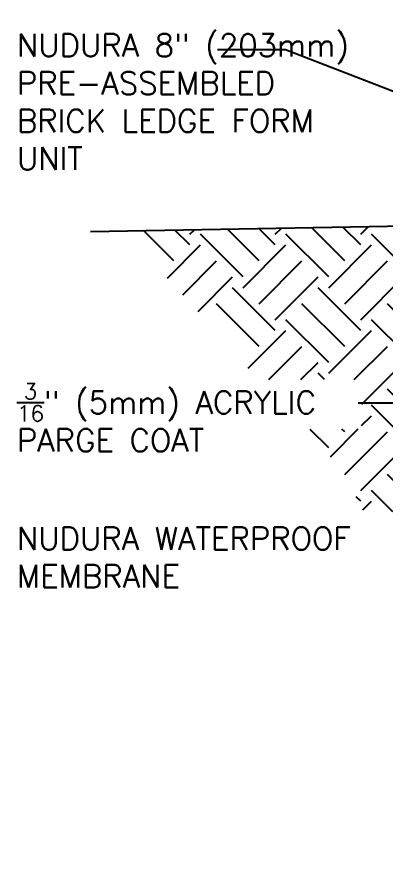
# Model space of a CAD drawing. Header units: inches. Extents: x 244.6 to 302.3, y 124.6 to 208.3.
# Drawn here: x 244.62 to 256.81, y 153.32 to 181.24 of the extents above; entities that cross this region are included whole.
import ezdxf

# ---------------------------------------------------------------- set-up
doc = ezdxf.new("R2010")
doc.units = ezdxf.units.IN
doc.header["$LTSCALE"] = 0.5
doc.header["$MEASUREMENT"] = 0
for name, color, linetype in [('HATCH', 12, 'Continuous'), ('LINE50', 5, 'Continuous'), ('TEXT', 4, 'Continuous')]:
    doc.layers.add(name, color=color, linetype=linetype)
doc.styles.add('DIM', font='romans.shx', dxfattribs={"width": 0.7})
doc.styles.add('ROMANS', font='romans.shx', dxfattribs={"height": 0.75})
doc.dimstyles.new('ext_12', dxfattribs={"dimscale": 12, "dimtxt": 0.075, "dimasz": 0.09375, "dimexe": 0.09375, "dimexo": 0.0625, "dimgap": 0.0625, "dimtad": 1, "dimdec": 1, "dimzin": 2, "dimdsep": 46, "dimlunit": 4, "dimtxsty": 'DIM', "dimcen": 0.09, "dimdle": 0.09375, "dimclrt": 4, "dimadec": 0, "dimazin": 0, "dimtfac": 1, "dimtdec": 1, "dimtmove": 2, "dimatfit": 3, "dimfxl": 1, "dimfrac": 2, "dimtolj": 1, "dimtzin": 0, "dimarcsym": 0})

msp = doc.modelspace()

# ---------------------------------------------------------------- hatches: boundary and pattern name
at = {"layer": 'HATCH'}
h = msp.add_hatch(dxfattribs=at)
h.set_pattern_fill('EARTH', color=256, scale=8, angle=45, style=0)
h.set_pattern_definition([(45, (210.7424988908977, 75.04194508124031), (2.220446049250313e-16, 2.82842712474619), [2, -2]), (45, (210.2121688050078, 75.57227516713023), (2.220446049250313e-16, 2.82842712474619), [2, -2]), (45, (209.6818387191179, 76.10260525302013), (2.220446049250313e-16, 2.82842712474619), [2, -2]), (135, (209.6818387191179, 76.4561586436134), (-2.82842712474619, 4.440892098500626e-16), [2, -2]), (135, (210.2121688050078, 76.98648872950332), (-2.82842712474619, 4.440892098500626e-16), [2, -2]), (135, (210.7424988908977, 77.51681881539324), (-2.82842712474619, 4.440892098500626e-16), [2, -2])])
edge = h.paths.add_edge_path()
edge.add_line((256.0271101660215, 167.59533866296), (254.1931025319602, 167.5748448608553))
edge.add_arc((247.623313276898, 160.9490563726657), 9.330766525112349, 24.708517067673483, 45.24314967599611, ccw=False)
edge.add_line((256.0998112811536, 164.8493365587559), (257.3181512483407, 164.8493365587559))
edge.add_line((257.3181512483406, 164.8493365587559), (257.6605819541639, 162.96561758562))
edge.add_line((257.6605819541639, 162.96561758562), (257.4783956097141, 162.9656175856202))
edge.add_arc((181.8849853301788, 109.08951067116), 92.82778987969331, 28.47593715055848, 35.477815595996674, ccw=False)
edge.add_line((263.4822306559466, 153.3488388313903), (263.8456970605458, 153.3488388313903))
edge.add_line((263.8456970605458, 153.3488388313903), (263.8456970605462, 166.2246257669254))
edge.add_arc((262.7681115354512, 166.2431028207442), 1.077743923857627, 359.0176617601091, 382.5352897290254)
edge.add_line((263.763562871525, 166.6561507633864), (262.2336153388161, 169.1733160064851))
edge.add_line((262.2336153388161, 169.1733160064851), (262.1365677073884, 169.1733160064851))
edge.add_line((262.1365677073884, 169.1733160064851), (259.9376167216112, 172.7911675172984))
edge.add_arc((264.3650691900402, 175.3488388313905), 5.113122129494704, 191.3160711904733, 210.0143667257621, ccw=False)
edge.add_line((259.3513479033259, 174.3455359009273), (248.0987294939788, 174.149011574251))
edge.add_arc((181.8849853301797, 109.08951067116), 92.82778987969255, 40.3811033077784, 44.49622969147123, ccw=False)
edge.add_line((252.5967419886481, 169.2297305262777), (256.0476019151632, 169.2297305262777))
edge.add_line((256.0476019151632, 169.2297305262777), (256.0271101660215, 167.59533866296))

# ---------------------------------------------------------------- linework, layer by layer
at = {"layer": 'LINE50'}
msp.add_line((247.0515731981286, 174.1307232365077), (259.3513479033259, 174.3455359009274), dxfattribs=at)

# ---------------------------------------------------------------- texts
at = {"layer": 'TEXT', "char_height": 0.75, "style": 'ROMANS'}
for s, insert, width, attachment_point in [('NUDURA 8" (203mm) PRE-ASSEMBLED BRICK LEDGE FORM UNIT', (244.6162313389258, 180.6685012067495), 11.92902432601886, 1), ('\\A1;{\\H0.7x;\\S3/16;}" (5mm) ACRYLIC PARGE COAT', (244.6162313389258, 169.1043337591621), 12.84161029207797, 1), ('NUDURA WATERPROOF MEMBRANE', (244.6162313389258, 163.345314645824), 14.44146533569445, 4)]:
    msp.add_mtext(s, dxfattribs=dict(at, insert=insert, width=width, attachment_point=attachment_point))

# ---------------------------------------------------------------- leaders
at = {"layer": 'TEXT'}
for points in [[(259.060971762167, 180.6152414138176), (255.5422366093437, 186.5303797468542), (253.3601334367393, 186.5303797468542)], [(259.4394470605458, 177.8488388313904), (253.513160769465, 180.1483364950476), (251.2542973354178, 180.1483364950476)]]:
    msp.add_leader(points, dimstyle='ext_12', override={"dimgap": 0.0625, "dimtad": 0}, dxfattribs=at)
msp.add_leader([(261.2729925441473, 170.5941238049493), (257.7570531005047, 168.4498792335215), (255.9174496706259, 168.4498792335215)], dimstyle='ext_12', dxfattribs=at)

doc.saveas('drawing.dxf')
